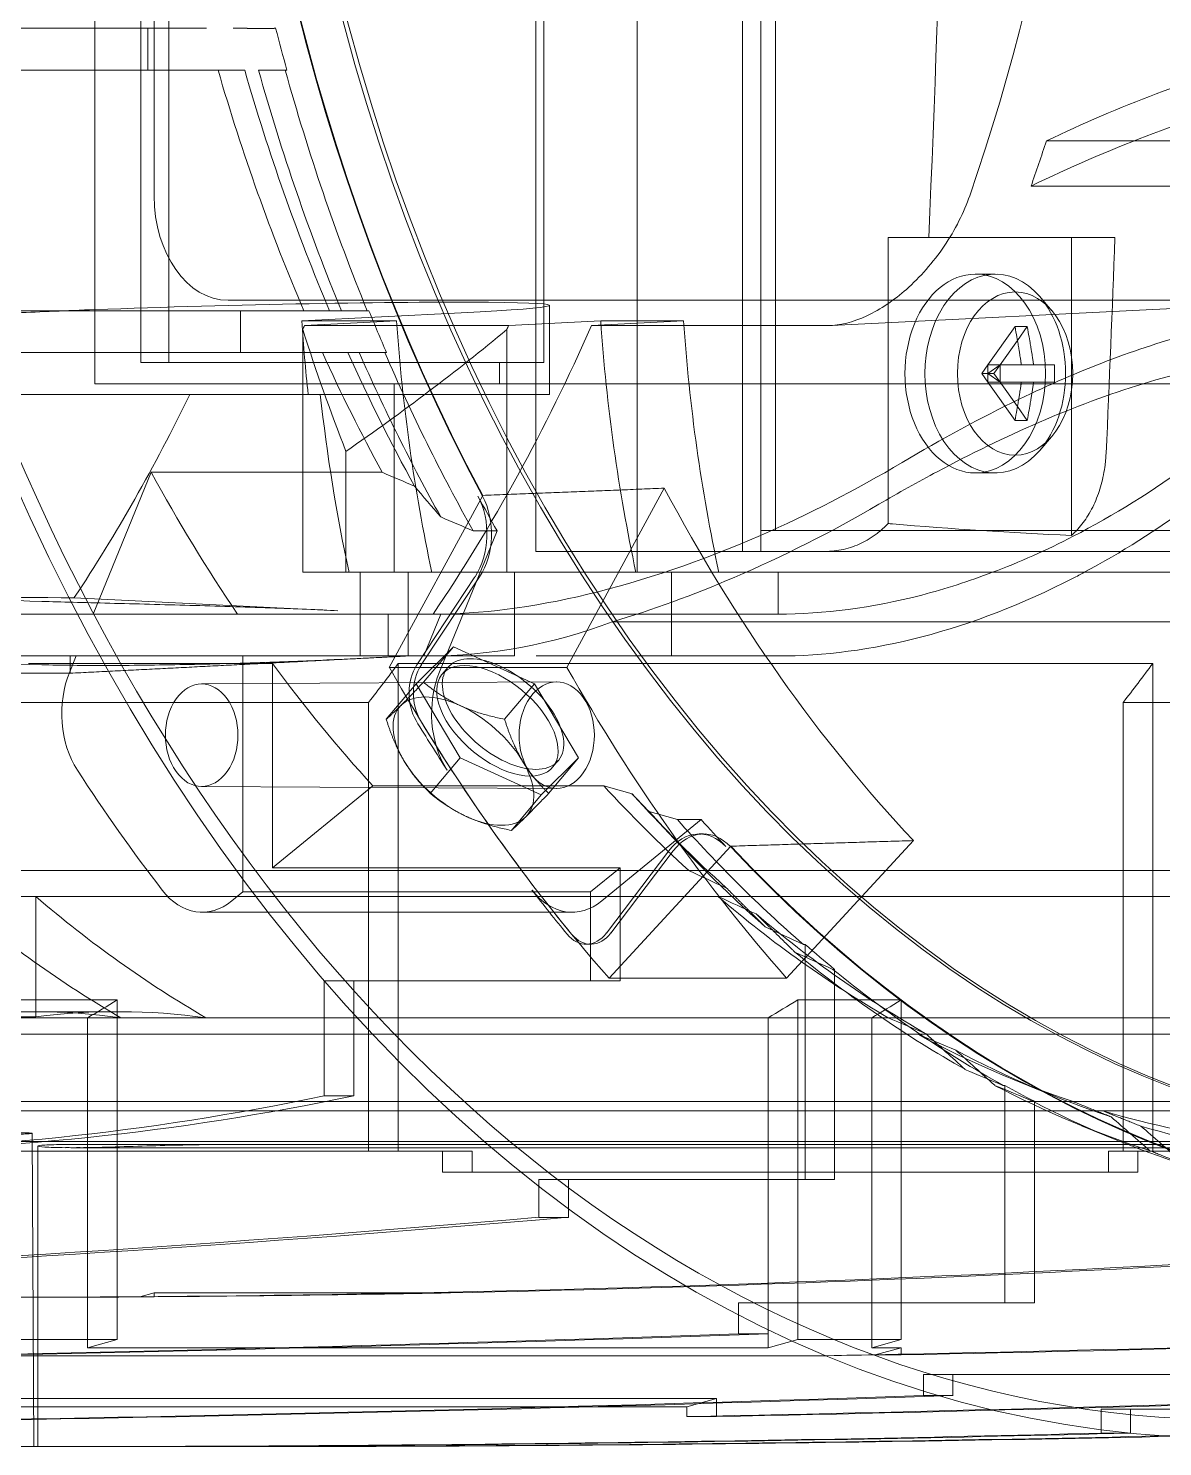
# Model space of a CAD drawing. Header units: millimetres. Extents: x -6314 to 11113, y -129 to 3675.
# Drawn here: x -2305.55 to -2294.71, y 2195.99 to 2209.55 of the extents above; entities that cross this region are included whole.
import ezdxf

# ---------------------------------------------------------------- set-up
doc = ezdxf.new("R2010")
doc.units = ezdxf.units.MM
doc.layers.add('Equipment', color=123, linetype='Continuous')

# ---------------------------------------------------------------- blocks, each defined once
blk = doc.blocks.new('A$C161d446f')
at = {"layer": 'Equipment', "linetype": 'Continuous', "lineweight": 0, "extrusion": (0, 1, 0)}
for p, q in [((-57.445, 527.061), (-57.445, 548.861)), ((-57.271, 527.061), (-57.271, 548.861)), ((-56.265, 548.861), (-56.265, 527.061)), ((-55.294, 548.861), (-55.294, 527.061)), ((-57.586, 548.661), (-57.586, 527.261)), ((-55.372, 547.316), (-55.372, 528.868)), ((-51.519, 528.868), (-51.519, 547.316)), ((-51.788, 528.868), (-51.788, 547.261)), ((-51.081, 528.661), (-51.081, 547.261)), ((-51.647, 530.461), (-51.647, 545.461)), ((-52.809, 532.061), (-52.793, 532.061)), ((-52.536, 532.061), (-52.403, 532.061)), ((-52.147, 532.061), (-49.66, 532.061)), ((-51.586, 531.661), (-51.586, 532.061)), ((-52.9, 531.661), (-52.916, 531.661)), ((-49.66, 531.661), (-52.258, 531.661)), ((-60.176, 530.984), (-62.455, 530.984)), ((-62.455, 530.552), (-60.029, 530.552)), ((-60.83, 530.061), (-59.051, 530.061)), ((-60.415, 530.061), (-60.415, 528.933)), ((-58.663, 530.061), (-59.051, 530.061)), ((-58.663, 527.327), (-58.663, 530.061)), ((-59.496, 529.711), (-59.687, 529.711)), ((-62.985, 529.461), (-58.121, 529.221)), ((-62.96, 529.461), (-52.354, 529.461)), ((-60.226, 529.365), (-60.112, 529.496)), ((-55.425, 528.561), (-55.425, 529.413)), ((-54.583, 529.34), (-53.058, 529.264)), ((-53.7, 529.361), (-53.684, 529.361)), ((-53.078, 529.361), (-46.557, 529.361)), ((-52.474, 528.961), (-52.474, 529.361)), ((-59.993, 529.21), (-59.899, 529.077)), ((-59.876, 529.21), (-59.617, 528.844)), ((-58.09, 529.22), (-55.828, 529.22)), ((-56.708, 529.264), (-55.916, 529.264)), ((-56.708, 529.264), (-55.828, 529.22)), ((-55.036, 529.22), (-55.916, 529.264)), ((-55.036, 529.22), (-53.084, 529.22)), ((-55.019, 529.182), (-55.019, 526.861)), ((-53.965, 529.264), (-53.058, 529.264)), ((-53.965, 529.264), (-53.084, 529.22)), ((-53.067, 526.861), (-53.067, 529.182)), ((-59.899, 529.077), (-59.734, 528.844)), ((-60.415, 528.933), (-60.415, 528.589)), ((-55.372, 528.868), (-55.294, 528.868)), ((-55.294, 528.868), (-51.519, 528.868)), ((-54.947, 528.661), (-54.947, 528.868)), ((-53.853, 528.961), (-53.869, 528.961)), ((-46.733, 528.961), (-53.255, 528.961)), ((-59.936, 528.844), (-60.053, 528.844)), ((-59.734, 528.844), (-59.617, 528.761)), ((-59.734, 528.678), (-59.734, 528.844)), ((-59.734, 528.844), (-59.675, 528.761)), ((-59.675, 528.761), (-59.734, 528.678)), ((-59.617, 528.761), (-59.734, 528.678)), ((-59.617, 528.761), (-59.675, 528.761)), ((-59.617, 528.844), (-59.558, 528.761)), ((-59.617, 528.678), (-59.558, 528.761)), ((-59.558, 528.761), (-59.617, 528.761)), ((-61.9, 528.661), (-55.112, 528.661)), ((-60.053, 528.678), (-59.936, 528.678)), ((-59.734, 528.678), (-59.899, 528.445)), ((-59.876, 528.312), (-59.617, 528.678)), ((-55.112, 528.661), (-54.947, 528.661)), ((-54.947, 528.661), (-51.081, 528.661)), ((-53.94, 526.861), (-53.94, 528.661)), ((-60.415, 528.589), (-60.415, 527.213)), ((-55.425, 528.561), (-53.94, 528.561)), ((-53.94, 528.561), (-50.341, 528.561)), ((-59.899, 528.445), (-59.993, 528.312)), ((-60.226, 528.157), (-60.112, 528.025)), ((-53.479, 526.861), (-53.479, 528.017)), ((-59.496, 527.811), (-59.687, 527.811)), ((-53.826, 527.817), (-51.618, 527.817)), ((-51.064, 526.461), (-51.618, 527.817)), ((-56.523, 527.665), (-55.592, 525.951)), ((-54.788, 527.596), (-53.895, 525.951)), ((-57.586, 527.261), (-72.718, 527.261)), ((-57.586, 527.261), (-57.445, 527.261)), ((-54.925, 527.257), (-54.697, 527.257)), ((-54.925, 527.257), (-54.375, 525.911)), ((-73.352, 527.061), (-58.061, 527.061)), ((-58.061, 527.061), (-57.793, 527.061)), ((-57.793, 527.061), (-57.445, 527.061)), ((-57.445, 527.061), (-57.271, 527.061)), ((-55.294, 527.061), (-57.271, 527.061)), ((-56.265, 527.061), (-56.265, 526.861)), ((-67.132, 526.861), (-56.265, 526.861)), ((-57.611, 526.461), (-57.611, 526.861)), ((-56.593, 526.861), (-56.593, 526.061)), ((-56.265, 526.861), (-54.155, 526.861)), ((-55.092, 526.061), (-55.092, 526.861)), ((-54.155, 526.861), (-53.94, 526.861)), ((-54.075, 526.861), (-54.075, 526.061)), ((-53.94, 526.861), (-53.509, 526.861)), ((-53.617, 526.061), (-53.617, 526.861)), ((-53.067, 526.861), (-53.509, 526.861)), ((-54.201, 525.976), (-54.757, 526.819)), ((-54.159, 525.976), (-54.714, 526.819)), ((-50.884, 526.618), (-53.402, 526.494)), ((-57.611, 526.461), (-54.313, 526.461)), ((-54.388, 526.461), (-54.224, 526.061)), ((-52.445, 526.461), (-54.313, 526.461)), ((-53.885, 526.061), (-53.885, 526.461)), ((-52.445, 526.461), (-48.132, 526.461)), ((-59.458, 526.387), (-61.476, 526.387)), ((-56.027, 526.387), (-59.458, 526.387)), ((-57.611, 526.061), (-56.593, 526.061)), ((-56.593, 526.061), (-55.299, 526.061)), ((-54.508, 526.15), (-55.284, 525.796)), ((-55.092, 526.061), (-54.075, 526.061)), ((-54.152, 525.796), (-54.508, 526.15)), ((-54.508, 526.15), (-54.222, 525.81)), ((-54.075, 526.061), (-53.402, 526.028)), ((-54.075, 526.061), (-50.844, 526.061)), ((-52.495, 526.061), (-52.495, 523.806)), ((-50.84, 525.911), (-50.901, 526.061)), ((-50.844, 526.061), (-27.618, 526.061)), ((-50.844, 526.061), (-50.844, 525.896)), ((-61.193, 525.99), (-53.98, 525.99)), ((-61.193, 525.99), (-61.193, 521.327)), ((-53.895, 525.951), (-55.592, 525.951)), ((-54.4, 525.886), (-54.455, 525.951)), ((-53.98, 521.327), (-53.98, 525.99)), ((-50.445, 525.99), (-52.778, 525.99)), ((-52.778, 524.037), (-52.778, 525.99)), ((-55.284, 525.796), (-55.704, 525.088)), ((-52.1, 525.794), (-55.494, 525.813)), ((-55.284, 525.796), (-54.997, 525.456)), ((-54.573, 525.088), (-54.152, 525.796)), ((-54.152, 525.796), (-53.866, 525.456)), ((-64.445, 525.618), (-60.91, 525.618)), ((-60.91, 525.618), (-60.91, 521.327)), ((-53.697, 525.618), (-50.162, 525.618)), ((-53.697, 525.618), (-53.697, 521.327)), ((-55.418, 524.748), (-55.704, 525.088)), ((-55.704, 525.088), (-55.348, 524.734)), ((-55.348, 524.734), (-54.573, 525.088)), ((-54.573, 525.088), (-54.286, 524.748)), ((-55.456, 524.997), (-55.51, 525.061)), ((-53.737, 524.82), (-55.946, 524.82)), ((-52.1, 524.814), (-55.494, 524.794)), ((-53.737, 524.82), (-52.778, 524.037)), ((-55.348, 524.734), (-55.062, 524.394)), ((-56.379, 524.567), (-56.616, 524.315)), ((-56.648, 524.497), (-56.877, 524.497)), ((-55.925, 523.719), (-56.877, 524.497)), ((-57.692, 522.981), (-58.905, 524.296)), ((-56.899, 524.36), (-56.856, 524.36)), ((-55.995, 522.981), (-57.159, 524.243)), ((-56.609, 524.199), (-56.014, 523.413)), ((-56.567, 524.199), (-55.971, 523.413)), ((-42.862, 524.012), (-69.482, 524.012)), ((-56.101, 524.037), (-52.778, 524.037)), ((-55.819, 523.806), (-56.101, 524.037)), ((-56.101, 524.037), (-56.101, 522.957)), ((-69.199, 523.762), (-42.579, 523.762)), ((-52.495, 523.806), (-55.819, 523.806)), ((-55.819, 523.806), (-55.819, 522.957)), ((-52.495, 523.806), (-52.389, 523.719)), ((-50.515, 523.762), (-50.515, 522.612)), ((-55.642, 523.612), (-52.106, 523.612)), ((-57.869, 523.303), (-57.853, 523.303)), ((-57.869, 523.303), (-57.869, 521.057)), ((-55.821, 523.306), (-55.778, 523.306)), ((-58.136, 523.065), (-58.152, 523.065)), ((-58.152, 523.065), (-58.152, 521.057)), ((-57.692, 522.981), (-55.995, 522.981)), ((-53.556, 522.957), (-56.101, 522.957)), ((-53.556, 521.856), (-53.556, 522.957)), ((-53.556, 522.957), (-53.273, 522.957)), ((-53.273, 522.957), (-53.273, 521.856)), ((-57.799, 522.773), (-58.788, 522.773)), ((-58.788, 520.105), (-58.788, 522.773)), ((-57.799, 520.067), (-57.799, 522.773)), ((-50.303, 522.773), (-51.293, 522.773)), ((-51.293, 519.933), (-51.293, 522.773)), ((-51.294, 522.661), (-50.48, 522.661)), ((-58.506, 522.603), (-67.573, 522.603)), ((-58.506, 522.603), (-58.506, 519.448)), ((-58.506, 522.603), (-57.516, 522.603)), ((-51.01, 522.603), (-57.516, 522.603)), ((-57.516, 520.057), (-57.516, 522.603)), ((-51.01, 522.603), (-50.02, 522.603)), ((-51.01, 522.603), (-51.01, 519.448)), ((-50.515, 522.612), (-49.702, 522.612)), ((-67.29, 522.445), (-40.67, 522.445)), ((-59.867, 522.01), (-60.203, 521.873)), ((-59.778, 521.956), (-59.762, 521.956)), ((-59.778, 521.956), (-59.778, 519.877)), ((-53.273, 521.856), (-53.556, 521.856)), ((-39.185, 521.802), (-65.805, 521.802)), ((-65.522, 521.713), (-38.903, 521.713)), ((-60.045, 521.804), (-60.061, 521.804)), ((-60.061, 521.804), (-60.061, 519.877)), ((-60.512, 521.571), (-60.848, 521.434)), ((-39.697, 521.42), (-64.108, 521.42)), ((-50.48, 521.498), (-50.498, 518.504)), ((-61.051, 521.327), (-65.011, 521.327)), ((-63.825, 521.391), (-52.212, 521.391)), ((-63.118, 521.361), (-50.869, 521.361)), ((-61.051, 521.127), (-61.051, 521.327)), ((-60.768, 521.327), (-61.051, 521.327)), ((-60.768, 521.327), (-60.768, 521.127)), ((-50.303, 521.327), (-54.687, 521.327)), ((-54.687, 521.327), (-54.687, 521.127)), ((-54.404, 521.127), (-54.404, 521.327)), ((-50.798, 521.391), (-52.212, 521.391)), ((-50.535, 518.504), (-50.535, 521.377)), ((-61.051, 521.127), (-54.687, 521.127)), ((-55.607, 521.057), (-58.152, 521.057)), ((-55.607, 520.695), (-55.607, 521.057)), ((-55.607, 521.057), (-55.324, 521.057)), ((-55.324, 521.057), (-55.324, 520.695)), ((-54.687, 521.127), (-54.404, 521.127)), ((-55.324, 520.695), (-55.607, 520.695)), ((-58.788, 519.526), (-58.788, 520.105)), ((-57.799, 519.526), (-57.799, 520.067)), ((-57.516, 519.448), (-57.516, 520.057)), ((-51.647, 519.973), (-54.481, 519.973)), ((-51.647, 519.935), (-51.647, 519.973)), ((-51.647, 519.973), (-51.509, 519.935)), ((-51.509, 519.935), (-51.647, 519.935)), ((-51.293, 519.526), (-51.293, 519.933)), ((-57.516, 519.877), (-60.061, 519.877)), ((-57.516, 519.877), (-57.233, 519.877)), ((-57.233, 519.877), (-57.233, 519.581)), ((-58.788, 519.526), (-58.506, 519.448)), ((-57.799, 519.526), (-58.788, 519.526)), ((-57.516, 519.448), (-57.799, 519.526)), ((-57.233, 519.581), (-57.516, 519.581)), ((-51.293, 519.526), (-51.01, 519.448)), ((-50.303, 519.526), (-51.293, 519.526)), ((-58.506, 519.448), (-58.788, 519.448)), ((-58.788, 519.448), (-58.788, 519.38)), ((-58.54, 519.38), (-58.788, 519.448)), ((-58.788, 519.38), (-58.54, 519.38)), ((-51.01, 519.448), (-57.516, 519.448)), ((-58.024, 519.371), (-49.738, 519.371)), ((-59.283, 519.192), (-61.829, 519.192)), ((-59.283, 518.992), (-59.283, 519.192)), ((-59.283, 519.192), (-59.001, 519.192)), ((-59.001, 519.192), (-59.001, 518.992)), ((-59.001, 518.992), (-59.283, 518.992)), ((-60.981, 518.862), (-62.395, 518.862)), ((-60.981, 518.632), (-60.981, 518.862)), ((-60.981, 518.862), (-60.698, 518.862)), ((-60.698, 518.862), (-60.698, 518.632)), ((-47.97, 518.962), (-57.021, 518.962)), ((-57.021, 518.962), (-57.021, 518.79)), ((-56.738, 518.885), (-57.021, 518.962)), ((-56.738, 518.79), (-56.738, 518.885)), ((-56.738, 518.885), (-47.97, 518.885)), ((-57.021, 518.79), (-56.738, 518.79)), ((-60.698, 518.632), (-60.981, 518.632)), ((-52.495, 518.504), (-41.996, 518.504))]:
    blk.add_line(p, q, dxfattribs=at)
at = {"layer": 'Equipment', "linetype": 'Continuous', "lineweight": 0}
for centre, major_axis, ratio, start_param, end_param in [((-61.942, 537.961), (0, -19.2), 0.707107, 0, 3.195786), ((-61.942, 537.961), (0, -19.376), 0.707107, 0.040975, 3.100618), ((-64.445, 537.961), (0, 16.6), 0.707107, -3.926991, 2.356194), ((-64.488, 537.961), (0, 17.193), 0.707107, -2.217868, -0.923725), ((-49.337, 537.961), (0, -16.6), 0.682414, -2.039586, -1.102006), ((-64.233, 537.961), (0, 17.2), 0.707107, -1.945803, -1.92093), ((-1602.52, 532.061), (1764.605, 0), 0, -0.498651, -0.498347), ((-49.525, 537.961), (0, -16.6), 0.707107, -1.137037, -1.108135), ((-52.354, 530.461), (0, -1), 0.707107, 0, 1.570796), ((48.762, 537.961), (0, -155.189), 0.707107, -1.519869, -1.506546), ((-59.496, 528.761), (0, 0.95), 0.707107, 0, 1.570796), ((-59.496, 528.761), (0, -0.95), 0.707107, 0, 3.141593), ((-59.877, 528.761), (0, 0.78), 0.707107, -4.712389, 1.570796), ((-52.425, 529.339), (3, -0.074), 0.024678, 1.106944, 3.910147), ((-64.233, 537.961), (0, 17.2), 0.707107, -2.121463, -2.094395), ((-52.425, 529.339), (3, -0.074), 0.024678, 0.803461, 1.106944), ((-64.643, 530.461), (0, 12.4), 0.707107, -1.865418, -1.667537), ((-61.633, 530.461), (0, -12.4), 0.694764, 1.416909, 1.474056), ((-43.105, 537.961), (0, -16.6), 0.707107, -1.016274, -1.013545), ((-516.533, 528.961), (-518.829, 0), 0, -2.674612, -2.673568), ((-59.496, 528.761), (0, -0.95), 0.707107, -1.570796, 0), ((-61.9, 530.461), (0, 12.4), 0.707107, -1.865418, -1.724684), ((-795.077, 1663.403), (865.699, -1060.26), 0.612372, -0.173089, -0.172697), ((-66.185, 537.961), (0, 17.109), 0.707107, -2.495873, -2.216516), ((-363.584, 857.898), (287.323, -351.897), 0.612372, 0.109753, 0.111129), ((-867.066, 1774.476), (950.353, -1163.94), 0.612372, -0.174274, -0.173916), ((-50.727, 629.83), (0, -103.934), 0.707107, -0.001591, 0.057395), ((-51.988, 629.83), (0, -103.872), 0.707107, 0.019256, 0.044184), ((-66.185, 537.961), (0, 19.2), 0.707107, -2.465789, -2.2466), ((-64.488, 537.961), (0, 19.2), 0.707107, -2.465789, -2.2466), ((-54.366, 525.704), (0, 0.4), 0.707107, -2.280984, -0.820305), ((-45.848, 537.961), (0, -16.6), 0.707107, -0.765325, -0.732425), ((-51.33, 525.511), (0, 0.8), 0.707107, -2.313962, -1.047198), ((-64.445, 537.961), (0, 19.2), 0.707107, -2.313962, -2.280984), ((-60.91, 537.961), (0, 19.2), 0.707107, -2.398427, -2.313962), ((-64.488, 537.961), (0, -17.193), 0.707107, -0.647071, 0.647071), ((-171.607, 1016.76), (0, -518.829), 0.707107, 0.317373, 0.318417), ((-64.445, 537.961), (0, 19.2), 0.707107, -2.431405, -2.398427), ((-52.106, 524.412), (0, -0.8), 0.707107, -0.523599, 0.743166), ((-56.596, 537.961), (0, -16.6), 0.707107, 0.389275, 0.544596), ((-184.477, 1074.25), (0, -579.318), 0.707107, 0.314258, 0.315192), ((-55.778, 523.706), (0, -0.4), 0.707107, -0.750492, 0.710188), ((-64.233, 537.961), (0, 17.2), 0.707107, -2.617994, -2.590926), ((-54.051, 537.961), (0, -16.6), 0.707107, -0.415464, -0.389275), ((-46.556, 537.961), (0, -16.6), 0.707107, -0.415464, -0.389275), ((-50.48, 510.261), (0, 12.4), 0.707107, -0.088882, 0.09687), ((-337.166, 1838.19), (0, -1373.279), 0.707107, 0.290498, 0.290889), ((-234.185, 904.962), (0, 455.716), 0.707107, -2.568288, -2.566916), ((-363.882, 1966.815), (0, -1507.513), 0.707107, 0.289317, 0.289674), ((-64.233, 537.961), (0, -17.2), 0.707107, 0.350134, 0.375007), ((-48.182, 570.527), (0, -49.2), 0.707107, -0.146869, 0), ((-576.745, 1706.029), (0, 1391.097), 0.707107, -2.58988, -2.589437), ((-50.869, 537.961), (0, -16.6), 0.707107, -0.006024, 0.006024), ((-50.02, 932.276), (0, -412.345), 0.707107, -0.060909, 0), ((-37.575, 932.276), (0, -412.345), 0.707107, -0.060909, 0), ((-1550.157, 932.276), (-1527.958, 405.741), 0.048105, 2.948052, 2.95731), ((-1550.157, 932.276), (-1527.958, 405.741), 0.048105, 2.95731, 2.957772), ((-48.111, 1549.088), (0, -1029.812), 0.707107, -0.024376, -0.013614), ((-39.484, 1549.088), (0, -1029.813), 0.707107, -0.024376, 0), ((-3793.963, 1549.088), (-3816.005, 1013.319), 0.048105, 2.948105, 2.948766), ((-46.485, 1534.199), (0, -1015.512), 0.707107, -0.024522, -0.014279), ((-41.394, 1534.199), (0, -1015.512), 0.707107, -0.024522, 0), ((-52.212, 1328.604), (0, -810.1), 0.707107, -0.017777, 0), ((-50.515, 1328.604), (0, -810.1), 0.707107, -0.017777, 0)]:
    blk.add_ellipse(centre, major_axis=major_axis, ratio=ratio, start_param=start_param, end_param=end_param, dxfattribs=at)
at = {"layer": 'Equipment', "linetype": 'Continuous', "lineweight": 0, "extrusion": (0, 0, -1)}
for centre, major_axis, ratio, start_param, end_param in [((-64.488, 537.961), (0, -16.6), 0.707107, -5.497787, 0.785398), ((-64.488, 537.961), (0, -17.2), 0.707107, -2.217989, -0.923603), ((66.901, 537.961), (0, 148.73), 0.848048, -1.623938, -1.517655), ((-64.217, 537.961), (0, -17.2), 0.707107, -1.195789, -1.047198), ((-63.853, 537.961), (0, -17.057), 0.707107, -1.192499, -1.042367), ((-63.482, 537.961), (0, -16.743), 0.707107, -1.18501, -1.031348), ((-63.118, 537.961), (0, -16.6), 0.707107, -1.181521, -1.026201), ((-1378.689, 531.661), (-1507.513, 0), 0, -2.645868, -2.645512), ((-1261.021, 531.661), (-1373.279, 0), 0, -2.647084, -2.646693), ((-59.687, 528.761), (0, 0.95), 0.707107, -0.685308, 3.826901), ((-59.687, 528.761), (0, 0.95), 0.707107, -1.570796, -0.685308), ((-643.204, 529.361), (663.199, 0), 0, -0.475848, -0.475034), ((-583.787, 529.361), (595.929, 0), 0, -0.473135, -0.472227), ((-65.435, 530.461), (0, -12.4), 0.707107, -1.474056, -1.276175), ((-45.848, 537.961), (0, 16.6), 0.707107, -2.336121, -2.125318), ((-45.056, 537.961), (0, 16.6), 0.707107, -2.128048, -2.125318), ((-27.802, 537.961), (-32.069, 0), 0.517638, -0.642308, -0.557252), ((-62.692, 530.461), (0, -12.4), 0.707107, -1.474056, -1.276175), ((-60.36, 537.961), (0, -16.6), 0.517638, -1.013545, -0.928488), ((-64.217, 537.961), (0, -17.2), 0.707107, -1.020129, -0.89913), ((-63.853, 537.961), (0, -17.057), 0.707107, -1.014991, -0.902426), ((-63.482, 537.961), (0, -16.743), 0.707107, -1.003263, -0.909926), ((-570.055, 528.961), (-579.318, 0), 0, -2.671386, -2.670452), ((-63.118, 537.961), (0, -16.6), 0.707107, -0.99778, -0.913421), ((-59.687, 528.761), (0, 0.95), 0.707107, -2.456285, -1.570796), ((-42.313, 537.961), (0, 16.6), 0.707107, -2.323036, -2.172764), ((-60.91, 537.961), (0, -16.6), 0.707107, -0.913421, -0.805472), ((-64.445, 537.961), (0, -17.2), 0.707107, -0.923603, -0.89913), ((-54.447, 527.228), (0, 0.6), 0.707107, -2.321288, -0.923603), ((-54.404, 527.228), (0, 0.6), 0.707107, -2.321288, -0.923603), ((-51.988, 630.23), (0, -103.666), 0.707107, -0.044272, -0.019294), ((-54.263, 535.755), (0, -9.694), 0.707107, 0, 0.260204), ((-54.982, 525.506), (0.528, 0.445), 0.541675, -2.142085, 0.999508), ((-53.061, 537.961), (0, 16.6), 0.707107, -2.409168, -2.376268), ((-54.928, 525.442), (0.528, 0.445), 0.541675, -5.283677, 0.999508), ((-54.865, 525.511), (0, -0.8), 0.707107, -2.094395, -0.82763), ((-54.408, 525.704), (0, -0.4), 0.707107, -2.321288, -0.860609), ((-60.91, 537.961), (0, -16.6), 0.707107, -0.765325, -0.657376), ((-55.495, 525.304), (0, 0.509), 0.707107, -0.785398, 5.497787), ((-52.101, 525.304), (0, -0.49), 0.707107, -3.926991, 2.356194), ((-54.603, 525.056), (0.612, 0.516), 0.541675, -2.142085, 0.999508), ((-54.982, 525.506), (-0.528, -0.445), 0.541675, -2.142085, 0.999508), ((-64.488, 537.961), (0, -19.2), 0.707107, -0.860609, -0.710188), ((-54.603, 525.056), (-0.612, -0.516), 0.541675, -2.142085, 0.999508), ((-63.118, 537.961), (0, -16.6), 0.707107, -0.657376, -0.573016), ((-1136.576, 1180.451), (-1267.253, 517.354), 0.353553, -2.718819, -2.718427), ((-63.482, 537.961), (0, -16.743), 0.707107, -0.66087, -0.567534), ((-464.351, 715.392), (420.598, -171.708), 0.353553, 0.138947, 0.140324), ((-63.853, 537.961), (0, -17.057), 0.707107, -0.66837, -0.555805), ((-1241.76, 1244.579), (-1391.174, 567.944), 0.353553, -2.7176, -2.717242), ((-64.217, 537.961), (0, -17.2), 0.707107, -0.671666, -0.550667), ((-56.899, 523.76), (0, 0.6), 0.707107, -0.647193, 0.750492), ((-64.445, 537.961), (0, -17.2), 0.707107, -0.671666, -0.647193), ((-56.856, 523.76), (0, 0.6), 0.707107, -0.647193, 0.750492), ((-64.488, 537.961), (0, -17.2), 0.707107, -0.647193, 0.647193), ((-63.118, 537.961), (0, -16.6), 0.707107, -0.544596, -0.389275), ((-186.856, 1090.706), (0, -595.929), 0.707107, -0.313171, -0.312264), ((-55.642, 524.412), (0, -0.8), 0.707107, -0.743166, 0.523599), ((-55.783, 537.961), (0, -16.6), 0.707107, -0.544596, -0.389275), ((-63.482, 537.961), (0, -16.743), 0.707107, -0.539448, -0.385786), ((-55.821, 523.706), (0, -0.4), 0.707107, -0.710188, 0.750492), ((-63.853, 537.961), (0, -17.057), 0.707107, -0.528429, -0.378298), ((-200.993, 1154.742), (0, -663.199), 0.707107, -0.310364, -0.30955), ((-64.217, 537.961), (0, -17.2), 0.707107, -0.523599, -0.375007), ((-53.061, 537.961), (0, -16.6), 0.707107, 0.389275, 0.415464), ((-51.294, 510.261), (0, 12.4), 0.707107, -0.09687, 0.088882), ((-63.118, 537.961), (0, -16.6), 0.707107, -0.363365, -0.230964), ((-382.433, 2066.254), (0, -1610.166), 0.707107, -0.288088, -0.287755), ((-63.482, 537.961), (0, -16.743), 0.707107, -0.360131, -0.228962), ((-261.79, 968.933), (0, -530.55), 0.707107, -0.570107, -0.568932), ((-63.853, 537.961), (0, -17.057), 0.707107, -0.353186, -0.224661), ((-412.955, 2214.359), (0, -1764.605), 0.707107, -0.287052, -0.286748), ((-48.465, 570.527), (0, -49.2), 0.707107, 0, 0.146869), ((-63.118, 537.961), (0, -16.6), 0.707107, -0.206279, -0.084438), ((-64.217, 537.961), (0, -17.2), 0.707107, -0.350134, -0.222768), ((-63.482, 537.961), (0, -16.743), 0.707107, -0.204498, -0.083717), ((-710.486, 2020.347), (0, -1757.783), 0.707107, -0.549753, -0.549403), ((-50.303, 932.276), (0, -412.345), 0.707107, 0.014328, 0.060909), ((-37.858, 932.276), (0, -412.345), 0.707107, 0, 0.060909), ((-50.303, 932.276), (0, -412.345), 0.707107, 0, 0.004608), ((-48.394, 1549.088), (0, -1029.813), 0.707107, 0.014275, 0.024376), ((-39.767, 1549.088), (0, -1029.813), 0.707107, 0, 0.024376), ((-46.768, 1534.199), (0, -1015.512), 0.707107, 0.014279, 0.024522), ((-41.677, 1534.199), (0, -1015.512), 0.707107, 0, 0.024522), ((-52.495, 1328.604), (0, -810.1), 0.707107, 0, 0.017777), ((-50.798, 1328.604), (0, -810.1), 0.707107, 0, 0.017777)]:
    blk.add_ellipse(centre, major_axis=major_axis, ratio=ratio, start_param=start_param, end_param=end_param, dxfattribs=at)
at = {"layer": 'Equipment', "linetype": 'Continuous', "lineweight": 0}
for points, knots in [([(-60.176, 530.984), (-60.88, 531.322), (-61.578, 531.587), (-63.007, 531.965), (-63.734, 532.061), (-64.416, 532.061)], [-37.774165, -37.774165, -37.774165, -37.774165, -36.460851, -36.460851, -35.014945, -35.014945, -35.014945, -35.014945]), ([(-63.918, 531.651), (-63.371, 531.622), (-62.798, 531.532), (-61.499, 531.191), (-60.767, 530.912), (-60.029, 530.552)], [35.069941, 35.069941, 35.069941, 35.069941, 36.200256, 36.200256, 37.565509, 37.565509, 37.565509, 37.565509]), ([(-59.443, 530.461), (-59.388, 530.303), (-59.305, 530.135), (-59.094, 529.823), (-58.967, 529.68), (-58.723, 529.465), (-58.591, 529.374), (-58.329, 529.252), (-58.2, 529.22), (-58.09, 529.22)], [-0.9969077, -0.9969077, -0.9969077, -0.9969077, -0.7314784, -0.7314784, -0.4660491, -0.4660491, -0.2330245, -0.2330245, 0, 0, 0, 0]), ([(-58.797, 527.911), (-59.171, 528.133), (-59.546, 528.337), (-60.482, 528.79), (-61.042, 529.005), (-62.114, 529.29), (-62.628, 529.361), (-63.101, 529.361)], [-23.707227, -23.707227, -23.707227, -23.707227, -23.050073, -23.050073, -22.046691, -22.046691, -21.043309, -21.043309, -21.043309, -21.043309]), ([(-62.924, 528.961), (-62.653, 528.961), (-62.361, 528.938), (-61.748, 528.839), (-61.427, 528.763), (-60.773, 528.563), (-60.44, 528.439), (-59.778, 528.153), (-59.449, 527.992), (-58.95, 527.725), (-58.763, 527.621), (-58.575, 527.511)], [-5.210276, -5.210276, -5.210276, -5.210276, -4.636024, -4.636024, -4.061772, -4.061772, -3.48752, -3.48752, -2.913267, -2.913267, -2.582153, -2.582153, -2.582153, -2.582153]), ([(-60.746, 527.997), (-60.744, 527.954), (-60.74, 527.909), (-60.725, 527.8), (-60.71, 527.735), (-60.677, 527.621), (-60.655, 527.561), (-60.602, 527.449), (-60.571, 527.397), (-60.509, 527.31), (-60.473, 527.267), (-60.427, 527.224), (-60.421, 527.218), (-60.415, 527.213)], [-2.932753, -2.932753, -2.932753, -2.932753, -2.8714566, -2.8714566, -2.7789369, -2.7789369, -2.6863527, -2.6863527, -2.5937685, -2.5937685, -2.5011056, -2.5011056, -2.4870449, -2.4870449, -2.4870449, -2.4870449]), ([(-59.661, 526.861), (-59.918, 526.958), (-60.176, 527.073), (-60.818, 527.404), (-61.2, 527.642), (-61.569, 527.911)], [8.733108, 8.733108, 8.733108, 8.733108, 9.222774, 9.222774, 9.961709, 9.961709, 9.961709, 9.961709]), ([(-54.313, 526.461), (-54.763, 526.461), (-55.263, 526.524), (-56.322, 526.778), (-56.881, 526.968), (-57.897, 527.412), (-58.353, 527.647), (-58.797, 527.911)], [0, 0, 0, 0, 0.954047, 0.954047, 1.908094, 1.908094, 2.679377, 2.679377, 2.679377, 2.679377]), ([(-58.575, 527.511), (-58.121, 527.246), (-57.655, 527.011), (-56.799, 526.644), (-56.407, 526.501), (-56.027, 526.387)], [-2.694905, -2.694905, -2.694905, -2.694905, -1.915495, -1.915495, -1.254196, -1.254196, -1.254196, -1.254196]), ([(-60.415, 527.213), (-59.838, 527.239), (-59.266, 527.274), (-58.691, 527.325), (-58.677, 527.326), (-58.663, 527.327)], [-10.074377, -10.074377, -10.074377, -10.074377, -8.947586, -8.947586, -8.920107, -8.920107, -8.920107, -8.920107]), ([(-58.663, 527.327), (-58.632, 527.294), (-58.596, 527.262), (-58.509, 527.195), (-58.456, 527.163), (-58.354, 527.115), (-58.296, 527.094), (-58.177, 527.067), (-58.116, 527.061), (-58.061, 527.061)], [-2.6371963, -2.6371963, -2.6371963, -2.6371963, -2.5647963, -2.5647963, -2.4688593, -2.4688593, -2.3707041, -2.3707041, -2.2725489, -2.2725489, -2.2725489, -2.2725489]), ([(-60.538, 526.861), (-60.503, 526.842), (-60.467, 526.823), (-59.95, 526.557), (-59.462, 526.368), (-58.509, 526.12), (-58.045, 526.061), (-57.611, 526.061)], [-9.290291, -9.290291, -9.290291, -9.290291, -9.222774, -9.222774, -8.300756, -8.300756, -7.378738, -7.378738, -7.378738, -7.378738]), ([(-57.611, 526.461), (-58.045, 526.461), (-58.509, 526.52), (-59.209, 526.702), (-59.435, 526.775), (-59.661, 526.861)], [7.378738, 7.378738, 7.378738, 7.378738, 8.300756, 8.300756, 8.733108, 8.733108, 8.733108, 8.733108]), ([(-50.573, 526.583), (-50.574, 526.583), (-50.574, 526.583), (-50.752, 526.578), (-50.977, 526.572), (-51.469, 526.559), (-51.737, 526.552), (-52.239, 526.538), (-52.507, 526.53), (-53, 526.512), (-53.224, 526.503), (-53.402, 526.494)], [1.505645, 1.505645, 1.505645, 1.505645, 1.506318, 1.506318, 1.882917, 1.882917, 2.259516, 2.259516, 2.636252, 2.636252, 3.012987, 3.012987, 3.012987, 3.012987]), ([(-53.402, 526.028), (-53.224, 526.019), (-52.999, 526.009), (-52.506, 525.992), (-52.238, 525.985), (-51.736, 525.975), (-51.468, 525.971), (-50.975, 525.97), (-50.751, 525.972), (-50.573, 525.977)], [0, 0, 0, 0, 0.37703, 0.37703, 0.754059, 0.754059, 1.130962, 1.130962, 1.507191, 1.507191, 1.507191, 1.507191]), ([(-50.283, 521.504), (-50.342, 521.504), (-50.394, 521.504), (-50.463, 521.501), (-50.48, 521.499), (-50.48, 521.496), (-50.463, 521.494), (-50.394, 521.491), (-50.343, 521.491), (-50.223, 521.491), (-50.148, 521.491), (-49.982, 521.494), (-49.893, 521.496), (-49.724, 521.499), (-49.634, 521.501), (-49.469, 521.504), (-49.393, 521.504), (-49.274, 521.504), (-49.222, 521.504), (-49.154, 521.501), (-49.137, 521.499), (-49.137, 521.496), (-49.154, 521.494), (-49.222, 521.491), (-49.274, 521.491), (-49.393, 521.491), (-49.469, 521.491), (-49.634, 521.494), (-49.724, 521.496), (-49.893, 521.499), (-49.982, 521.501), (-50.148, 521.504), (-50.223, 521.504), (-50.283, 521.504)], [0, 0, 0, 0, 0.126446, 0.126446, 0.252891, 0.252891, 0.379341, 0.379341, 0.50579, 0.50579, 0.632239, 0.632239, 0.758689, 0.758689, 0.885134, 0.885134, 1.01158, 1.01158, 1.138026, 1.138026, 1.264471, 1.264471, 1.39092, 1.39092, 1.51737, 1.51737, 1.643819, 1.643819, 1.770268, 1.770268, 1.896714, 1.896714, 2.02316, 2.02316, 2.02316, 2.02316]), ([(-52.212, 521.391), (-52.132, 521.391), (-52.031, 521.389), (-51.81, 521.384), (-51.689, 521.381), (-51.463, 521.374), (-51.343, 521.37), (-51.121, 521.364), (-51.02, 521.362), (-50.94, 521.361)], [-1.3563697, -1.3563697, -1.3563697, -1.3563697, -1.186823, -1.186823, -1.0172763, -1.0172763, -0.8477069, -0.8477069, -0.6781375, -0.6781375, -0.6781375, -0.6781375]), ([(-50.798, 521.361), (-50.718, 521.362), (-50.649, 521.364), (-50.557, 521.37), (-50.535, 521.374), (-50.535, 521.381), (-50.557, 521.384), (-50.649, 521.389), (-50.718, 521.391), (-50.798, 521.391)], [2.0345072, 2.0345072, 2.0345072, 2.0345072, 2.2040766, 2.2040766, 2.373646, 2.373646, 2.5431927, 2.5431927, 2.7127394, 2.7127394, 2.7127394, 2.7127394])]:
    blk.add_open_spline(points, degree=3, knots=knots, dxfattribs=at)
for points, weights in [([(-53.437, 529.361), (-53.379, 529.361), (-53.324, 529.361)], [1.01724669965, 1.02360891819, 1.02989021266]), ([(-59.993, 529.21), (-60.044, 528.919), (-60.053, 528.844)], [1.59916508576, 3.40693299066, 4.30682294372]), ([(-59.876, 529.21), (-59.936, 529.213), (-59.993, 529.21)], [1.26729726607, 1.28009815511, 1.26729726607]), ([(-59.936, 528.844), (-59.927, 528.919), (-59.876, 529.21)], [4.30682294372, 3.40693299066, 1.59916508578]), ([(-53.499, 528.961), (-53.552, 528.961), (-53.607, 528.961)], [1.02942576353, 1.02324696695, 1.01698195124]), ([(-60.252, 528.844), (-60.256, 528.761), (-60.252, 528.678)], [2.86219067938, 2.8911014853, 2.86219067938]), ([(-60.053, 528.844), (-60.097, 528.844), (-60.252, 528.844)], [4.30682294372, 3.40693299066, 1.59916508577]), ([(-59.617, 528.844), (-59.874, 528.844), (-59.936, 528.844)], [1.59916508576, 3.40693299066, 4.30682294372]), ([(-59.617, 528.678), (-59.617, 528.761), (-59.617, 528.844)], [2.86219067938, 2.8911014853, 2.86219067938]), ([(-60.252, 528.678), (-60.097, 528.678), (-60.053, 528.678)], [1.59916508576, 3.40693299066, 4.30682294372]), ([(-60.053, 528.678), (-60.044, 528.603), (-59.993, 528.312)], [4.30682294372, 3.40693299066, 1.59916508577]), ([(-59.876, 528.312), (-59.927, 528.603), (-59.936, 528.678)], [1.59916508576, 3.40693299066, 4.30682294372]), ([(-59.936, 528.678), (-59.874, 528.678), (-59.617, 528.678)], [4.30682294372, 3.40693299066, 1.59916508577]), ([(-59.993, 528.312), (-59.936, 528.309), (-59.876, 528.312)], [1.26729726607, 1.28009815511, 1.26729726607]), ([(-56.523, 527.665), (-55.658, 527.63), (-54.788, 527.596)], [1, 1.0000032165, 1]), ([(-54.997, 525.456), (-54.537, 525.548), (-54.222, 525.81)], [1, 1.15455095302, 1]), ([(-54.222, 525.81), (-53.972, 525.548), (-53.866, 525.456)], [1, 1.15455095302, 1]), ([(-55.169, 525.056), (-55.071, 525.221), (-54.997, 525.456)], [1, 1.0380269746, 1]), ([(-53.866, 525.456), (-53.94, 525.221), (-54.037, 525.056)], [1, 1.0380269746, 1]), ([(-55.418, 524.748), (-55.266, 524.892), (-55.169, 525.056)], [1, 1.0380269746, 1]), ([(-54.037, 525.056), (-54.135, 524.892), (-54.286, 524.748)], [1, 1.0380269746, 1]), ([(-55.062, 524.394), (-55.168, 524.486), (-55.418, 524.748)], [1, 1.15455095302, 1]), ([(-54.286, 524.748), (-54.602, 524.486), (-55.062, 524.394)], [1, 1.15455095302, 1]), ([(-57.159, 524.243), (-58.034, 524.27), (-58.905, 524.296)], [1, 1.0000032165, 1]), ([(-57.489, 523.471), (-57.301, 523.659), (-57.118, 523.843)], [1.01698195124, 1.02324696695, 1.02942576353]), ([(-57.401, 523.596), (-57.584, 523.415), (-57.772, 523.23)], [1.02989021266, 1.02360891819, 1.01724669965]), ([(-60.714, 521.713), (-60.895, 521.64), (-61.078, 521.567)], [1, 1.00000952989, 1]), ([(-60.795, 521.655), (-60.612, 521.729), (-60.431, 521.802)], [1, 1.00000963535, 1]), ([(-61.53, 521.186), (-61.347, 521.259), (-61.166, 521.332)], [1, 1.00000910124, 1])]:
    blk.add_rational_spline(points, weights, degree=2, dxfattribs=at)
for points, degree in [([(-61.569, 527.511), (-61.234, 527.266), (-60.888, 527.048), (-60.538, 526.861)], 3), ([(-48.889, 526.657), (-49.545, 526.631), (-50.21, 526.618), (-50.884, 526.618)], 3), ([(-54.075, 526.061), (-52.461, 525.978), (-50.844, 525.896)], 2)]:
    blk.add_open_spline(points, degree=degree, dxfattribs=at)

msp = doc.modelspace()

# ---------------------------------------------------------------- block references
at = {"xscale": -1}
msp.add_blockref('A$C161d446f', (-2355.993, 1677.491), dxfattribs=at)

doc.saveas('drawing.dxf')
